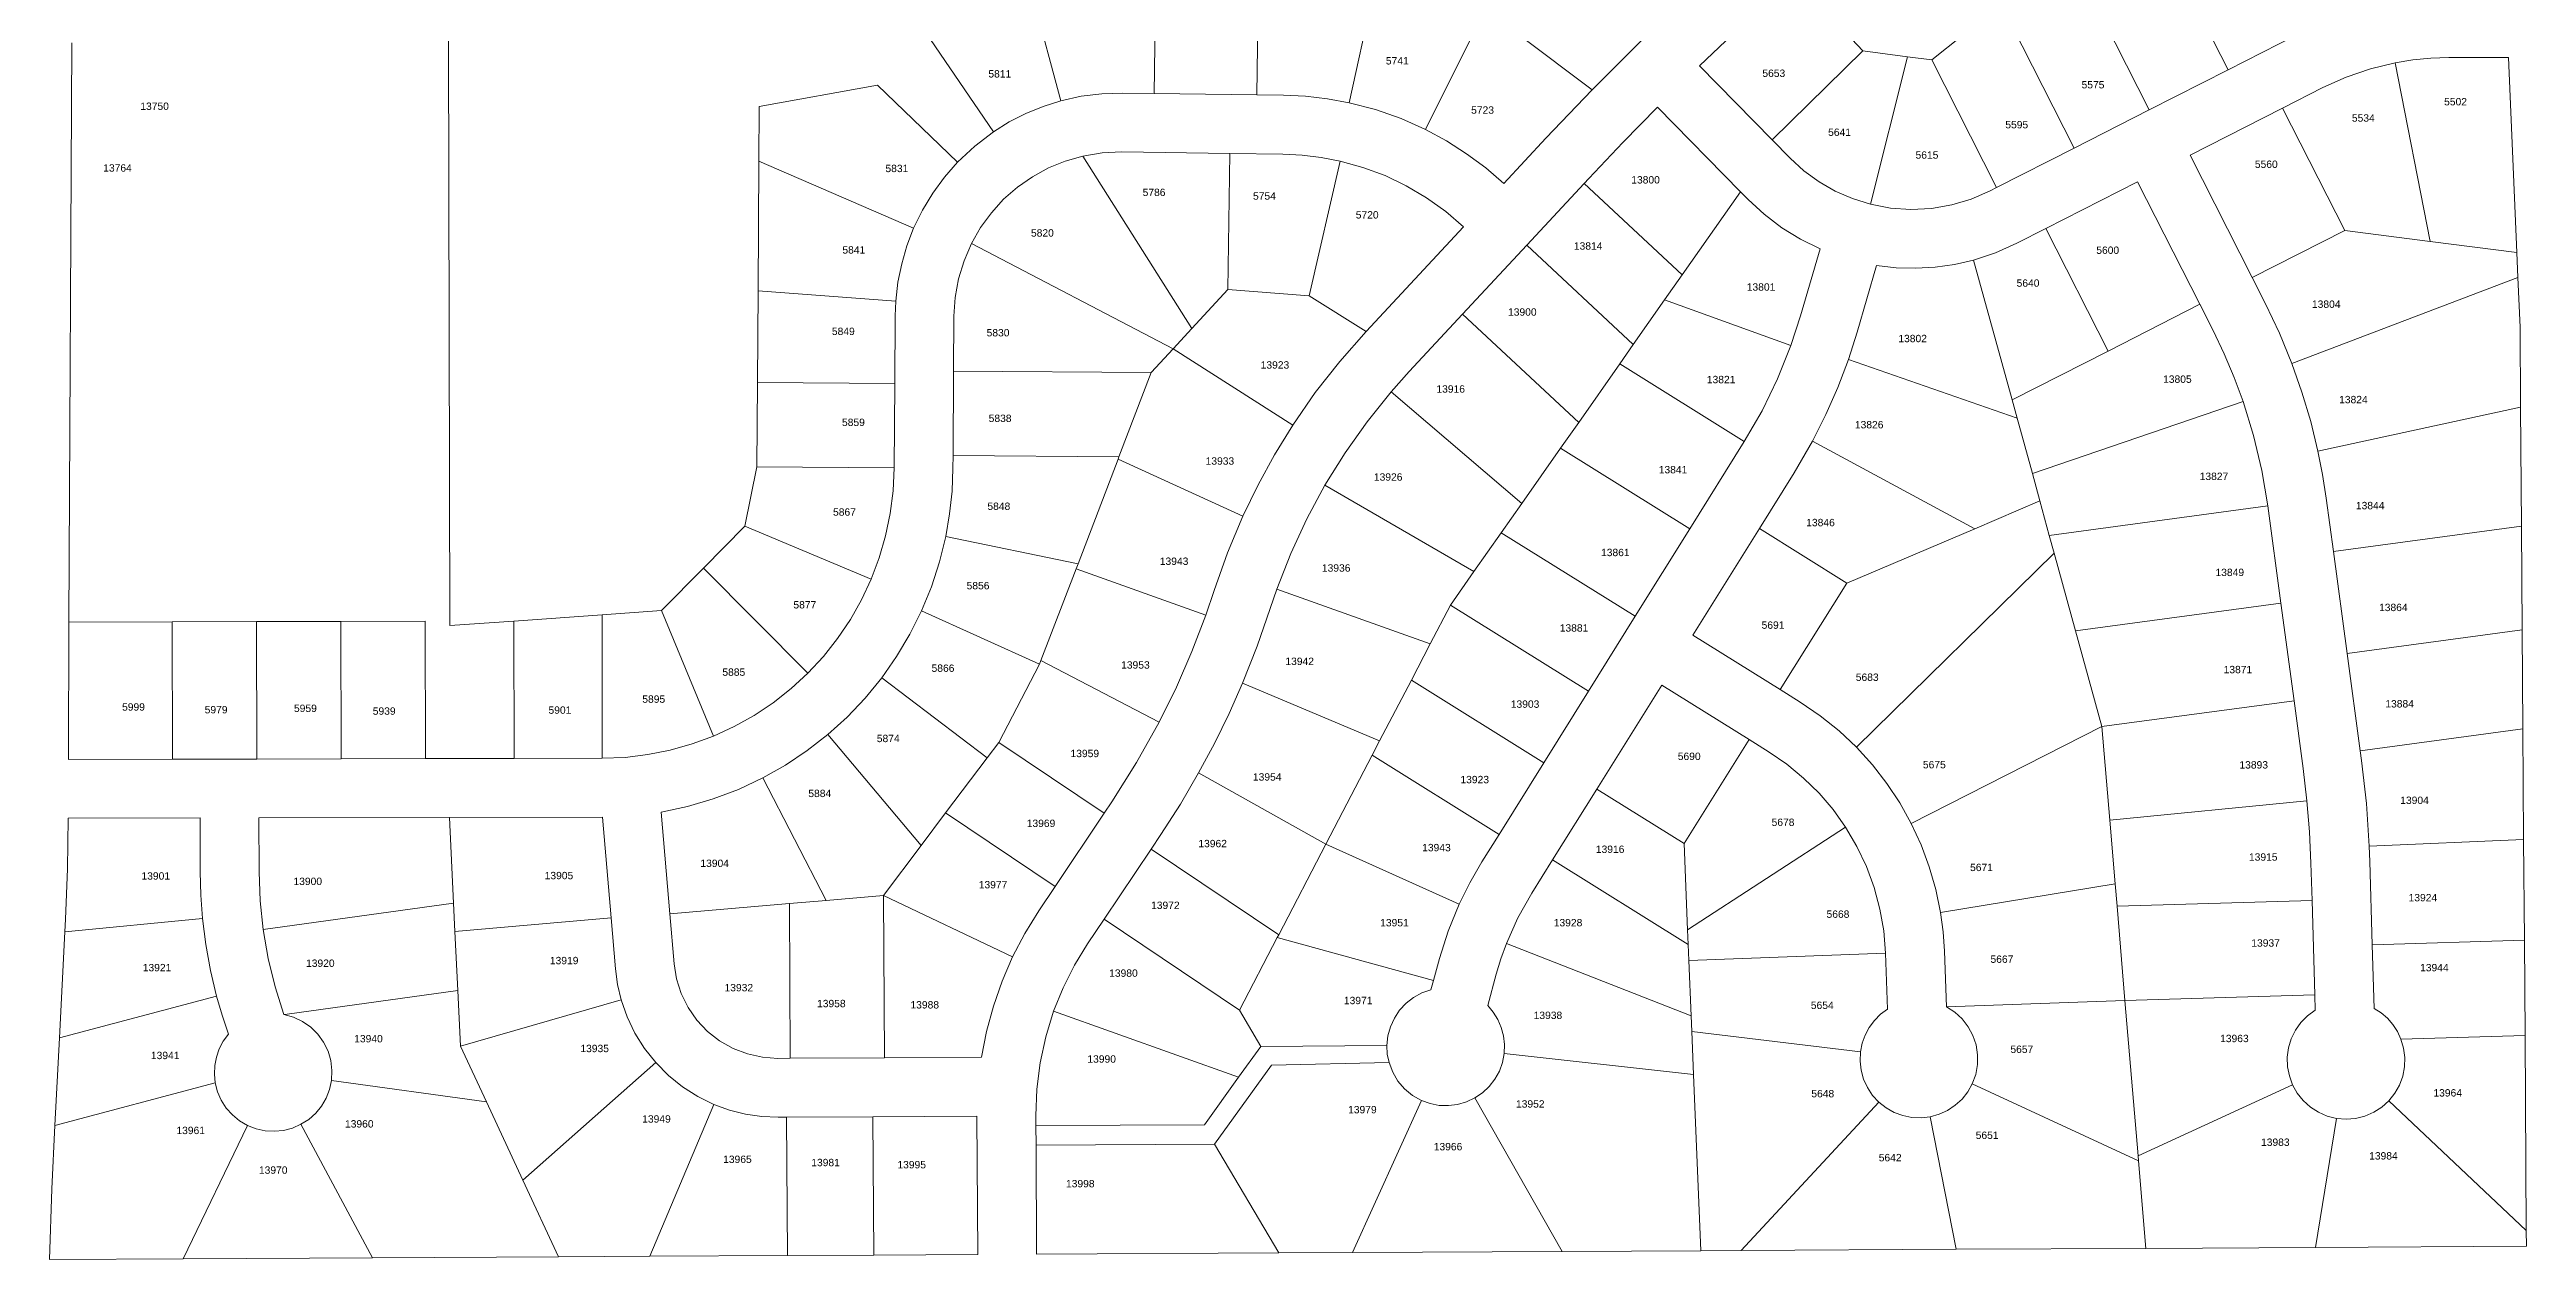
# Model space of a CAD drawing. Header units: feet. Extents: x 865220 to 2843432, y -2240498 to 970288.
# Drawn here: x 2835931 to 2838455, y 965868 to 967101 of the extents above; entities that cross this region are included whole.
import ezdxf
from ezdxf.enums import TextEntityAlignment as Align

# ---------------------------------------------------------------- set-up
doc = ezdxf.new("R2010")
doc.units = ezdxf.units.FT
doc.header["$LTSCALE"] = 0.015
doc.header["$MEASUREMENT"] = 0
doc.layers.add('Dakota County Addresses', color=7, linetype='Continuous')
doc.layers.add('Dakota County Parcels', color=7, linetype='Continuous')
doc.styles.add('Dimensions 100', font='arial.ttf')

# ---------------------------------------------------------------- blocks, each defined once
blk = doc.blocks.new('ACMAP_ANN_TEMPLATE_Dakota County Addresses')
at = {"layer": 'Dakota County Addresses', "style": 'Dimensions 100'}
blk.add_attdef('DakotaCountyAddress', text='', height=50, dxfattribs=at).set_placement((0, 0), align=Align.CENTER)

msp = doc.modelspace()

# ---------------------------------------------------------------- linework, layer by layer
at = {"layer": 'Dakota County Parcels', "lineweight": 5, "ltscale": 100}
for p, q in [((2836905, 967256.4), (2836961.3, 967048.7)), ((2837056.2, 967056.2), (2837058.8, 967249.3)), ((2838060, 967258.7), (2838150.7, 967080.2)), ((2837161.1, 967054.7), (2837163.3, 967215.6)), ((2837988.2, 967201.4), (2838070.5, 967039.5)), ((2837255.2, 967046.7), (2837283.6, 967176.9)), ((2837708.1, 967174.9), (2837778.7, 967099.7)), ((2837919.6, 967146.7), (2837993.9, 967000.5)), ((2837333, 967019.3), (2837393.7, 967141.5)), ((2835950.3, 966517.6), (2835953.4, 967107.8)), ((2836338.6, 966513.9), (2836337.3, 967110.2)), ((2836828.5, 967111.1), (2836892.4, 967017)), ((2837428.9, 967115.2), (2837502.6, 967060)), ((2837638.9, 967109.8), (2837612, 967084.2)), ((2837686.2, 967008.8), (2837778.7, 967099.7)), ((2837778.7, 967099.7), (2837824.2, 967093.6)), ((2837848.9, 967090.3), (2837880.5, 967115.5)), ((2838150.7, 967080.2), (2838220.3, 967115.6)), ((2837612, 967084.2), (2837686.2, 967008.8)), ((2837786.2, 966943.3), (2837824.2, 967093.6)), ((2837824.2, 967093.6), (2837848.9, 967090.3)), ((2837848.9, 967090.3), (2837914.9, 966960.3)), ((2838070.5, 967039.5), (2838150.7, 967080.2)), ((2838356.8, 966905.4), (2838321.1, 967087.5)), ((2838375.7, 967092.8), (2838436.7, 967092.7)), ((2838445.1, 966894.2), (2838436.7, 967092.7)), ((2836653.9, 967042.9), (2836774.5, 967064.5)), ((2836774.5, 967064.5), (2836856, 966986.3)), ((2837024.2, 967056.6), (2837056.2, 967056.2)), ((2837056.2, 967056.2), (2837161.1, 967054.7)), ((2837161.1, 967054.7), (2837188.1, 967054.4)), ((2837502.6, 967060), (2837455.4, 967010.5)), ((2838206.4, 967041.3), (2838247.4, 967062.1)), ((2836653.5, 966987.3), (2836653.9, 967042.9)), ((2837569.2, 967042.2), (2837654, 966956)), ((2837993.9, 967000.5), (2838070.5, 967039.5)), ((2838112, 966993.2), (2838206.4, 967041.3)), ((2838269.9, 966916.5), (2838206.4, 967041.3)), ((2837023.3, 966996.6), (2837133.3, 966995.1)), ((2837131.4, 966856.5), (2837133.3, 966995.1)), ((2837133.3, 966995.1), (2837187.3, 966994.4)), ((2837412.5, 966964.3), (2837455.4, 967010.5)), ((2837686.2, 967008.8), (2837704.4, 966990.2)), ((2837914.9, 966960.3), (2837993.9, 967000.5)), ((2838112, 966993.2), (2838175.4, 966868.5)), ((2836652.6, 966854.9), (2836653.5, 966987.3)), ((2836653.5, 966987.3), (2836811.2, 966918.9)), ((2836983.6, 966992.4), (2837094.6, 966816.6)), ((2837214.2, 966850.1), (2837246, 966987.2)), ((2837494.6, 966964.5), (2837499.3, 966969.6)), ((2837436, 966901.5), (2837494.6, 966964.5)), ((2837494.6, 966964.5), (2837594.5, 966871.4)), ((2837594.5, 966871.4), (2837654, 966956)), ((2837654, 966956), (2837661.7, 966948.2)), ((2837908.3, 966957), (2837914.9, 966960.3)), ((2837964.9, 966918.5), (2838058.5, 966966)), ((2838058.5, 966966), (2838121.9, 966841.3)), ((2837272.2, 966813.6), (2837371.6, 966920.4)), ((2837935.5, 966903.5), (2837964.9, 966918.5)), ((2837964.9, 966918.5), (2838028.4, 966793.7)), ((2836870.2, 966903.4), (2837075.6, 966796)), ((2837370.6, 966831.2), (2837436, 966901.5)), ((2837436, 966901.5), (2837544.6, 966800.3)), ((2837715.1, 966829.6), (2837735, 966897.7)), ((2838175.4, 966868.5), (2838269.9, 966916.5)), ((2838269.9, 966916.5), (2838356.8, 966905.4)), ((2838356.8, 966905.4), (2838445.1, 966894.2)), ((2838446.1, 966868.7), (2838445.1, 966894.2)), ((2837576.5, 966845.7), (2837594.5, 966871.4)), ((2837772.7, 966812.8), (2837792.6, 966880.8)), ((2837891.4, 966886.4), (2837930.6, 966743.9)), ((2838175.4, 966868.5), (2838189, 966841.7)), ((2838215.8, 966781.1), (2838446.1, 966868.7)), ((2838448.3, 966817.9), (2838446.1, 966868.7)), ((2836651.9, 966761.6), (2836652.6, 966854.9)), ((2836652.6, 966854.9), (2836793, 966844.6)), ((2836793, 966844.6), (2836792.4, 966829.6)), ((2837094.6, 966816.6), (2837131.4, 966856.5)), ((2837131.4, 966856.5), (2837214.2, 966850.1)), ((2837214.2, 966850.1), (2837272.2, 966813.6)), ((2837544.6, 966800.3), (2837576.5, 966845.7)), ((2837576.5, 966845.7), (2837705.2, 966799.2)), ((2836791.9, 966760.6), (2836792.4, 966829.6)), ((2836851.9, 966773.2), (2836852.3, 966829.1)), ((2837075.6, 966796), (2837094.6, 966816.6)), ((2837316.1, 966772.7), (2837370.6, 966831.2)), ((2837370.6, 966831.2), (2837489, 966721)), ((2837705.2, 966799.2), (2837715.1, 966829.6)), ((2838028.4, 966793.7), (2838121.9, 966841.3)), ((2838121.9, 966841.3), (2838135.5, 966814.5)), ((2838448.8, 966736.4), (2838448.3, 966817.9)), ((2837053.2, 966771.7), (2837075.6, 966796)), ((2837075.6, 966796), (2837197.5, 966718)), ((2837530.8, 966780.7), (2837544.6, 966800.3)), ((2837763.9, 966785.1), (2837772.7, 966812.8)), ((2837930.6, 966743.9), (2838028.4, 966793.7)), ((2836851.3, 966687.2), (2836851.9, 966773.2)), ((2836851.9, 966773.2), (2837053.2, 966771.7)), ((2837020.4, 966685.9), (2837053.2, 966771.7)), ((2837316.1, 966772.7), (2837297.7, 966752)), ((2837489, 966721), (2837530.8, 966780.7)), ((2837530.8, 966780.7), (2837657.7, 966701.5)), ((2837763.9, 966785.1), (2837935.7, 966725.3)), ((2836651.3, 966675.6), (2836651.9, 966761.6)), ((2836651.9, 966761.6), (2836791.9, 966760.6)), ((2836791.2, 966674.6), (2836791.9, 966760.6)), ((2837297.7, 966752), (2837430.9, 966638.3)), ((2837930.6, 966743.9), (2837935.7, 966725.3)), ((2837951.3, 966668.8), (2838166.1, 966742.4)), ((2837470.4, 966694.7), (2837489, 966721)), ((2837935.7, 966725.3), (2837951.3, 966668.8)), ((2838242.3, 966691.8), (2838448.8, 966736.4)), ((2838449.7, 966615.3), (2838448.8, 966736.4)), ((2837430.9, 966638.3), (2837470.4, 966694.7)), ((2837470.4, 966694.7), (2837602.1, 966612.4)), ((2837602.1, 966612.4), (2837657.7, 966701.5)), ((2837708.6, 966669.7), (2837727.2, 966701.7)), ((2837727.2, 966701.7), (2837892.7, 966612.7)), ((2836639.2, 966615.4), (2836651.3, 966675.6)), ((2836651.3, 966675.6), (2836791.2, 966674.6)), ((2836851.2, 966674.2), (2836851.3, 966687.2)), ((2836851.3, 966687.2), (2837020.4, 966685.9)), ((2836978.7, 966577), (2837019.5, 966683.5)), ((2837019.5, 966683.5), (2837020.4, 966685.9)), ((2837019.5, 966683.5), (2837146.8, 966625.6)), ((2837673.1, 966612.9), (2837708.6, 966669.7)), ((2837951.3, 966668.8), (2837958.9, 966640.9)), ((2837230.4, 966656.9), (2837382.2, 966569)), ((2837892.7, 966612.7), (2837958.9, 966640.9)), ((2837958.9, 966640.9), (2837968.6, 966605.8)), ((2838250.7, 966643.9), (2838258.1, 966589.4)), ((2836596.9, 966572.5), (2836639.2, 966615.4)), ((2836639.2, 966615.4), (2836768, 966561.4)), ((2837410, 966608.6), (2837430.9, 966638.3)), ((2837968.6, 966605.8), (2838191.2, 966635.9)), ((2838191.2, 966635.9), (2838204.6, 966536.8)), ((2838258.1, 966589.4), (2838449.7, 966615.3)), ((2838450.4, 966509.5), (2838449.7, 966615.3)), ((2836843.9, 966604.7), (2836978.7, 966577)), ((2837382.2, 966569), (2837410, 966608.6)), ((2837410, 966608.6), (2837546.5, 966523.4)), ((2837546.5, 966523.4), (2837602.1, 966612.4)), ((2837605.3, 966504.3), (2837673.1, 966612.9)), ((2837673.1, 966612.9), (2837762.2, 966557.3)), ((2837762.2, 966557.3), (2837892.7, 966612.7)), ((2837968.6, 966605.8), (2837973.6, 966587.6)), ((2838258.1, 966589.4), (2838272.1, 966485.4)), ((2836554.3, 966529.3), (2836596.9, 966572.5)), ((2836596.9, 966572.5), (2836703.4, 966465.5)), ((2836976.7, 966571.8), (2836940.9, 966478.3)), ((2836978.7, 966577), (2836976.7, 966571.8)), ((2836976.7, 966571.8), (2837109, 966524.7)), ((2837358.2, 966534.9), (2837382.2, 966569)), ((2837772.2, 966389.9), (2837973.6, 966587.6)), ((2837973.6, 966587.6), (2837995.4, 966508.6)), ((2837109, 966524.7), (2837117.5, 966549.7)), ((2837181.3, 966551.2), (2837174.6, 966531.4)), ((2837181.3, 966551.2), (2837337.6, 966495.3)), ((2837762.2, 966557.3), (2837694.4, 966448.7)), ((2835949.8, 966377.6), (2835950.3, 966517.6)), ((2835950.3, 966517.6), (2836055.5, 966517.8)), ((2836055.5, 966517.8), (2836141.5, 966518)), ((2836055.8, 966377.8), (2836055.5, 966517.8)), ((2836141.5, 966518), (2836227.5, 966518.2)), ((2836141.8, 966378), (2836141.5, 966518)), ((2836227.5, 966518.2), (2836313.5, 966518.4)), ((2836227.8, 966378.2), (2836227.5, 966518.2)), ((2836313.8, 966378.4), (2836313.5, 966518.4)), ((2836338.6, 966513.9), (2836403.6, 966518.5)), ((2836403.6, 966518.5), (2836493.6, 966525)), ((2836403.9, 966378.6), (2836403.6, 966518.5)), ((2836493.6, 966525), (2836554.3, 966529.3)), ((2836493.9, 966378.7), (2836493.6, 966525)), ((2836554.3, 966529.3), (2836607.2, 966401.4)), ((2836819.3, 966529), (2836939.5, 966474.5)), ((2837337.6, 966495.3), (2837358.2, 966534.9)), ((2837358.2, 966534.9), (2837498.9, 966447)), ((2837498.9, 966447), (2837546.5, 966523.4)), ((2837995.4, 966508.6), (2838204.6, 966536.8)), ((2838204.6, 966536.8), (2838218, 966437.4)), ((2837318.4, 966458.4), (2837337.6, 966495.3)), ((2837605.3, 966504.3), (2837694.4, 966448.7)), ((2837995.4, 966508.6), (2838022.2, 966411)), ((2838272.1, 966485.4), (2838450.4, 966509.5)), ((2838451.2, 966408.7), (2838450.4, 966509.5)), ((2836898, 966394.9), (2836939.5, 966474.5)), ((2836940.9, 966478.3), (2836939.5, 966474.5)), ((2836940.9, 966478.3), (2837061.4, 966415.5)), ((2838272.1, 966485.4), (2838285.5, 966386.3)), ((2836778.6, 966460.6), (2836886.1, 966379.2)), ((2837146.4, 966455.3), (2837286.1, 966396.4)), ((2837286.1, 966396.4), (2837318.4, 966458.4)), ((2837318.4, 966458.4), (2837453.3, 966374.1)), ((2837453.3, 966374.1), (2837498.9, 966447)), ((2837507.4, 966347.4), (2837573.6, 966453.4)), ((2837573.6, 966453.4), (2837662.6, 966397.8)), ((2837694.4, 966448.7), (2837714.8, 966436)), ((2838022.2, 966411), (2838218, 966437.4)), ((2838218, 966437.4), (2838227.4, 966368.4)), ((2836723.8, 966402.9), (2836818.8, 966289.9)), ((2836886.1, 966379.2), (2836898, 966394.9)), ((2836898, 966394.9), (2837005.5, 966322.8)), ((2837278.5, 966381.9), (2837286.1, 966396.4)), ((2837596.4, 966291.8), (2837662.6, 966397.8)), ((2837662.6, 966397.8), (2837683, 966385.1)), ((2837827.9, 966312.3), (2838022.2, 966411)), ((2838022.2, 966411), (2838030.2, 966315.7)), ((2838285.5, 966386.3), (2838451.2, 966408.7)), ((2838451.9, 966296.1), (2838451.2, 966408.7)), ((2835949.8, 966377.6), (2836055.8, 966377.8)), ((2836055.8, 966377.8), (2836141.8, 966378)), ((2836141.8, 966378), (2836227.8, 966378.2)), ((2836227.8, 966378.2), (2836313.8, 966378.4)), ((2836313.8, 966378.4), (2836403.9, 966378.6)), ((2836403.9, 966378.6), (2836493.9, 966378.7)), ((2836843.7, 966323), (2836886.1, 966379.2)), ((2837101.6, 966363.8), (2837231.3, 966291.2)), ((2837231.3, 966291.2), (2837278.5, 966381.9)), ((2837278.5, 966381.9), (2837407.8, 966301.1)), ((2837407.8, 966301.1), (2837453.3, 966374.1)), ((2838231.2, 966335.5), (2838227.4, 966368.4)), ((2838285.5, 966386.3), (2838286.8, 966376.4)), ((2836657.6, 966358.7), (2836722, 966233.9)), ((2837462.4, 966275.3), (2837507.4, 966347.4)), ((2837507.4, 966347.4), (2837596.4, 966291.8)), ((2835949.6, 966317.6), (2836084, 966317.9)), ((2836084.2, 966262.9), (2836084, 966317.9)), ((2836144, 966318), (2836338, 966318.4)), ((2836144.1, 966263), (2836144, 966318)), ((2836338, 966318.4), (2836494, 966318.8)), ((2836342.2, 966231), (2836338, 966318.4)), ((2836494, 966318.8), (2836502.8, 966216.1)), ((2836553.8, 966323.9), (2836562.7, 966220.2)), ((2836818.8, 966289.9), (2836843.7, 966323)), ((2836843.7, 966323), (2836955.4, 966248.1)), ((2836955.4, 966248.1), (2837005.5, 966322.8)), ((2837005.5, 966322.8), (2837013.3, 966334.5)), ((2838030.2, 966315.7), (2838231.2, 966335.5)), ((2838030.2, 966315.7), (2838035.7, 966250.9)), ((2836780.5, 966239), (2836818.8, 966289.9)), ((2837053.1, 966286.1), (2837063.1, 966301)), ((2837183.2, 966198.8), (2837231.3, 966291.2)), ((2837231.3, 966291.2), (2837367.1, 966230)), ((2837390.3, 966273.2), (2837407.8, 966301.1)), ((2837596.4, 966291.8), (2837600, 966203.8)), ((2837600, 966203.8), (2837761, 966308.5)), ((2838294.6, 966289.1), (2838451.9, 966296.1)), ((2838295.2, 966273.7), (2838294.6, 966289.1)), ((2838452.7, 966193.3), (2838451.9, 966296.1)), ((2837005.2, 966214.7), (2837053.1, 966286.1)), ((2837053.1, 966286.1), (2837183.2, 966198.8)), ((2837441.2, 966241.4), (2837462.4, 966275.3)), ((2837462.4, 966275.3), (2837600.6, 966189)), ((2838236.3, 966233.7), (2838235.2, 966272)), ((2838297.6, 966188.8), (2838295.2, 966273.7)), ((2836722, 966233.9), (2836780.5, 966239)), ((2836780.5, 966239), (2836911.9, 966176.3)), ((2836781.4, 966073.6), (2836780.5, 966239)), ((2836938.7, 966223.2), (2836955.4, 966248.1)), ((2837857.7, 966221.6), (2838035.7, 966250.9)), ((2838035.7, 966250.9), (2838037.6, 966227.9)), ((2835946.1, 966201.8), (2836086.5, 966215.5)), ((2835946.1, 966201.8), (2835946.8, 966214.8)), ((2836148.2, 966204.2), (2836342.2, 966231)), ((2836343.6, 966202.4), (2836342.2, 966231)), ((2836343.6, 966202.4), (2836502.8, 966216.1)), ((2836502.8, 966216.1), (2836507.3, 966164.2)), ((2836562.7, 966220.2), (2836684.6, 966230.7)), ((2836562.7, 966220.2), (2836567.1, 966169.4)), ((2836684.6, 966230.7), (2836722, 966233.9)), ((2836685.5, 966073.1), (2836684.6, 966230.7)), ((2836988.5, 966189.8), (2837005.2, 966214.7)), ((2837005.2, 966214.7), (2837143.2, 966122.1)), ((2838037.6, 966227.9), (2838236.3, 966233.7)), ((2838037.6, 966227.9), (2838045.7, 966132.1)), ((2838239.1, 966137.7), (2838236.3, 966233.7)), ((2835940.6, 966094), (2835946.1, 966201.8)), ((2836346.6, 966142), (2836343.6, 966202.4)), ((2837143.2, 966122.1), (2837181.8, 966196.2)), ((2837181.8, 966196.2), (2837183.2, 966198.8)), ((2837181.8, 966196.2), (2837341, 966152.4)), ((2837415.4, 966190.1), (2837603.6, 966116.2)), ((2837600, 966203.8), (2837600.6, 966189)), ((2837600.6, 966189), (2837601.3, 966172.7)), ((2838297.6, 966188.8), (2838452.7, 966193.3)), ((2838299.5, 966123.8), (2838297.6, 966188.8)), ((2838453.4, 966096.3), (2838452.7, 966193.3)), ((2837341, 966152.4), (2837347.1, 966174.6)), ((2837601.3, 966172.7), (2837801.7, 966180.1)), ((2837601.3, 966172.7), (2837603.6, 966116.2)), ((2837803.8, 966123.2), (2837801.7, 966180.1)), ((2837863.7, 966125.4), (2837861.6, 966182.3)), ((2835940.6, 966094), (2836100.8, 966136.5)), ((2836172.6, 966118.1), (2836346.6, 966142)), ((2836349.3, 966085.5), (2836346.6, 966142)), ((2837338.3, 966142.8), (2837341, 966152.4)), ((2837396.2, 966126.9), (2837404.9, 966158.7)), ((2838045.7, 966132.1), (2838239.1, 966137.7)), ((2838239.6, 966122.1), (2838239.1, 966137.7)), ((2836169.4, 966117.6), (2836172.6, 966118.1)), ((2836349.3, 966085.5), (2836513.2, 966132.7)), ((2836953.8, 966121), (2837142.4, 966053.7)), ((2837164.9, 966084.9), (2837143.2, 966122.1)), ((2837603.6, 966116.2), (2837604.2, 966100.3)), ((2837863.7, 966125.4), (2838045.7, 966132.1)), ((2838045.7, 966132.1), (2838059.1, 965973.7)), ((2835936.1, 966004.7), (2835940.6, 966094)), ((2836349.3, 966085.5), (2836375.7, 966028.8)), ((2837142.4, 966053.7), (2837164.9, 966084.9)), ((2837164.9, 966084.9), (2837293.5, 966086.2)), ((2837604.2, 966100.3), (2837606, 966056.5)), ((2837604.2, 966100.3), (2837776.1, 966079.5)), ((2838327, 966092.6), (2838453.4, 966096.3)), ((2838454.7, 965897.6), (2838453.4, 966096.3)), ((2836413, 965948.7), (2836548.4, 966068.7)), ((2836672.7, 966073), (2836685.5, 966073.1)), ((2836685.5, 966073.1), (2836781.4, 966073.6)), ((2836781.4, 966073.6), (2836880.2, 966074.1)), ((2837117.8, 965985.5), (2837175.9, 966066)), ((2837175.9, 966066), (2837295.7, 966068.6)), ((2837413.1, 966078.1), (2837606, 966056.5)), ((2835936.1, 966004.7), (2836099.4, 966048)), ((2836217.9, 966050.5), (2836375.7, 966028.8)), ((2837107.5, 966005.4), (2837142.4, 966053.7)), ((2837606, 966056.5), (2837613.3, 965877)), ((2837890.1, 966047.1), (2838059.5, 965968.6)), ((2838059.1, 965973.7), (2838216.5, 966046)), ((2836375.7, 966028.8), (2836413, 965948.7)), ((2836542.2, 965871.3), (2836607.7, 966026.1)), ((2836673.1, 966013), (2836681.7, 966013)), ((2836681.7, 966013), (2836769.7, 966013.5)), ((2836682.5, 965872.1), (2836681.7, 966013)), ((2836769.7, 966013.5), (2836875.7, 966014.1)), ((2836770.5, 965872.6), (2836769.7, 966013.5)), ((2836875.7, 966014.1), (2836876.5, 965873.1)), ((2836935.7, 966004.5), (2836935.7, 966014.5)), ((2837258.5, 965875.1), (2837328.7, 966030.1)), ((2837383.1, 966032.6), (2837472, 965876.3)), ((2837654.5, 965877.3), (2837794.8, 966028.4)), ((2837847.2, 966013.5), (2837873.8, 965878.4)), ((2838239.7, 965880.4), (2838261.3, 966011.8)), ((2838314.7, 966029.8), (2838454.7, 965897.6)), ((2835932.8, 965940.2), (2835936.1, 966004.7)), ((2836066.7, 965868.8), (2836132.4, 966004.6)), ((2836186.8, 966005.8), (2836259.7, 965869.8)), ((2836935.7, 966004.5), (2837107.5, 966005.4)), ((2836935.9, 965984.5), (2836935.7, 966004.5)), ((2836935.9, 965984.5), (2837117.8, 965985.5)), ((2836936.5, 965873.4), (2836935.9, 965984.5)), ((2837117.8, 965985.5), (2837183.3, 965874.7)), ((2838059.1, 965973.7), (2838059.5, 965968.6)), ((2838059.5, 965968.6), (2838067, 965879.4)), ((2835932.8, 965940.2), (2835930.5, 965868.1)), ((2836413, 965948.7), (2836449.2, 965870.8)), ((2838454.9, 965881.5), (2838454.7, 965897.6)), ((2835930.5, 965868.1), (2836066.7, 965868.8)), ((2836066.7, 965868.8), (2836259.7, 965869.8)), ((2836259.7, 965869.8), (2836449.2, 965870.8)), ((2836449.2, 965870.8), (2836542.2, 965871.3)), ((2836542.2, 965871.3), (2836682.5, 965872.1)), ((2836682.5, 965872.1), (2836770.5, 965872.6)), ((2836770.5, 965872.6), (2836876.5, 965873.1)), ((2836936.5, 965873.4), (2837183.3, 965874.7)), ((2837183.3, 965874.7), (2837258.5, 965875.1)), ((2837258.5, 965875.1), (2837472, 965876.3)), ((2837472, 965876.3), (2837613.3, 965877)), ((2837613.3, 965877), (2837654.5, 965877.3)), ((2837654.5, 965877.3), (2837873.8, 965878.4)), ((2837873.8, 965878.4), (2838067, 965879.4)), ((2838067, 965879.4), (2838239.7, 965880.4)), ((2838239.7, 965880.4), (2838454.9, 965881.5))]:
    msp.add_line(p, q, dxfattribs=at)
for points in [[(2837597.8, 967153.5), (2837549.8, 967107.2), (2837502.6, 967060)], [(2838321.1, 967087.5), (2838295.8, 967081.3), (2838271.2, 967072.8), (2838247.4, 967062.1)], [(2838375.7, 967092.8), (2838357.4, 967092.2), (2838339.2, 967090.4), (2838321.1, 967087.5)], [(2836961.3, 967048.7), (2836943.1, 967042.9), (2836925.5, 967035.7), (2836908.6, 967027.1), (2836892.4, 967017)], [(2837024.2, 967056.6), (2837003, 967055.9), (2836982, 967053.3), (2836961.3, 967048.7)], [(2837255.2, 967046.7), (2837233, 967050.7), (2837210.6, 967053.3), (2837188.1, 967054.4)], [(2837333, 967019.3), (2837307.9, 967030.6), (2837281.9, 967039.7), (2837255.2, 967046.7)], [(2837412.5, 966964.3), (2837394.2, 966980.2), (2837374.7, 966994.7), (2837354.3, 967007.8), (2837333, 967019.3)], [(2837569.2, 967042.2), (2837534, 967006.2), (2837499.3, 966969.6)], [(2836892.4, 967017), (2836873.4, 967002.6), (2836856, 966986.3)], [(2837023.3, 966996.6), (2837003.4, 966995.7), (2836983.6, 966992.4)], [(2837246, 966987.2), (2837226.6, 966991), (2837207, 966993.4), (2837187.3, 966994.4)], [(2836856, 966986.3), (2836842.6, 966971), (2836830.6, 966954.6), (2836820.1, 966937.2), (2836811.2, 966918.9)], [(2836983.6, 966992.4), (2836965.7, 966987.3), (2836948.5, 966980.2), (2836932.2, 966971.3), (2836916.9, 966960.6), (2836902.9, 966948.4), (2836890.4, 966934.6), (2836879.4, 966919.6), (2836870.2, 966903.4)], [(2837371.6, 966920.4), (2837353.4, 966936), (2837333.9, 966949.9), (2837313.2, 966962.1), (2837291.6, 966972.4), (2837269.1, 966980.8), (2837246, 966987.2)], [(2837704.4, 966990.2), (2837718.5, 966977.4), (2837734, 966966.1), (2837750.5, 966956.6), (2837768, 966949), (2837786.2, 966943.3)], [(2837661.7, 966948.2), (2837678.1, 966933), (2837695.9, 966919.4), (2837714.9, 966907.6), (2837735, 966897.7)], [(2837786.2, 966943.3), (2837806.8, 966939.4), (2837827.6, 966938), (2837848.5, 966939.1), (2837869.1, 966942.6), (2837889.1, 966948.6), (2837908.3, 966957)], [(2836811.2, 966918.9), (2836804.3, 966901), (2836799, 966882.5), (2836795.2, 966863.7), (2836793, 966844.6)], [(2836870.2, 966903.4), (2836862.6, 966885.7), (2836857, 966867.3), (2836853.6, 966848.4), (2836852.3, 966829.1)], [(2837891.4, 966886.4), (2837913.9, 966893.8), (2837935.5, 966903.5)], [(2837792.6, 966880.8), (2837812.4, 966878.6), (2837832.3, 966878), (2837852.2, 966879.1), (2837871.9, 966881.9), (2837891.4, 966886.4)], [(2838215.8, 966781.1), (2838203.2, 966811.8), (2838189, 966841.7)], [(2837272.2, 966813.6), (2837245.5, 966783.2), (2837220.5, 966751.3), (2837197.5, 966718)], [(2837657.7, 966701.5), (2837675.8, 966732.9), (2837691.7, 966765.5), (2837705.2, 966799.2)], [(2838166.1, 966742.4), (2838157, 966766.9), (2838146.8, 966791), (2838135.5, 966814.5)], [(2837727.2, 966701.7), (2837740.9, 966728.9), (2837753.1, 966756.7), (2837763.9, 966785.1)], [(2838242.3, 966691.8), (2838235, 966722), (2838226.1, 966751.8), (2838215.8, 966781.1)], [(2837297.7, 966752), (2837273.3, 966721.7), (2837250.9, 966690), (2837230.4, 966656.9)], [(2838191.2, 966635.9), (2838185.2, 966671.9), (2838176.8, 966707.5), (2838166.1, 966742.4)], [(2837197.5, 966718), (2837179.1, 966688), (2837162.2, 966657.2), (2837146.8, 966625.6)], [(2838250.7, 966643.9), (2838247, 966667.9), (2838242.3, 966691.8)], [(2836768, 966561.4), (2836776.2, 966583.1), (2836782.6, 966605.5), (2836787.3, 966628.3), (2836790.2, 966651.4), (2836791.2, 966674.6)], [(2836843.9, 966604.7), (2836847.8, 966627.7), (2836850.3, 966650.9), (2836851.2, 966674.2)], [(2837230.4, 966656.9), (2837211.9, 966622.7), (2837195.5, 966587.4), (2837181.3, 966551.2)], [(2837146.8, 966625.6), (2837131.1, 966588.1), (2837117.5, 966549.7)], [(2836819.3, 966529), (2836829.4, 966553.6), (2836837.6, 966578.9), (2836843.9, 966604.7)], [(2836703.4, 966465.5), (2836719.3, 966482.5), (2836733.7, 966500.7), (2836746.7, 966520), (2836758.2, 966540.3), (2836768, 966561.4)], [(2836778.6, 966460.6), (2836793.8, 966482.3), (2836807.4, 966505.2), (2836819.3, 966529)], [(2837061.4, 966415.5), (2837078.9, 966451.1), (2837094.8, 966487.6), (2837109, 966524.7)], [(2837146.4, 966455.3), (2837161.3, 966493.1), (2837174.6, 966531.4)], [(2836607.2, 966401.4), (2836628.3, 966411.1), (2836648.7, 966422.5), (2836668, 966435.4), (2836686.3, 966449.7), (2836703.4, 966465.5)], [(2836723.8, 966402.9), (2836743.5, 966420.7), (2836761.8, 966440), (2836778.6, 966460.6)], [(2837101.6, 966363.8), (2837117.7, 966393.8), (2837132.6, 966424.3), (2837146.4, 966455.3)], [(2837013.3, 966334.5), (2837038.4, 966374.3), (2837061.4, 966415.5)], [(2837772.2, 966389.9), (2837754.3, 966406.7), (2837735.1, 966422.1), (2837714.8, 966436)], [(2836493.9, 966378.7), (2836517.1, 966379.7), (2836540.2, 966382.5), (2836563, 966387), (2836585.4, 966393.4), (2836607.2, 966401.4)], [(2836657.6, 966358.7), (2836680.7, 966371.8), (2836702.8, 966386.5), (2836723.8, 966402.9)], [(2837827.9, 966312.3), (2837816.3, 966333.3), (2837803.1, 966353.2), (2837788.3, 966372.2), (2837772.2, 966389.9)], [(2837063.1, 966301), (2837083, 966332), (2837101.6, 966363.8)], [(2837761, 966308.5), (2837748.2, 966326.4), (2837733.9, 966343.2), (2837718.2, 966358.6), (2837701.2, 966372.6), (2837683, 966385.1)], [(2838294.6, 966289.1), (2838291.7, 966332.8), (2838286.8, 966376.4)], [(2836553.8, 966323.9), (2836580.6, 966329.6), (2836607, 966337.3), (2836632.7, 966347), (2836657.6, 966358.7)], [(2835946.8, 966214.8), (2835948.7, 966266.2), (2835949.6, 966317.6)], [(2837857.7, 966221.6), (2837852.9, 966245.1), (2837846.3, 966268.1), (2837838, 966290.6), (2837827.9, 966312.3)], [(2838235.2, 966272), (2838233.8, 966303.8), (2838231.2, 966335.5)], [(2837801.7, 966180.1), (2837799.8, 966202.8), (2837795.9, 966225.1), (2837790, 966247.1), (2837782.2, 966268.4), (2837772.5, 966288.9), (2837761, 966308.5)], [(2836084.2, 966262.9), (2836084.8, 966239.2), (2836086.5, 966215.5)], [(2836144.1, 966263), (2836145.2, 966233.6), (2836148.2, 966204.2)], [(2837390.3, 966273.2), (2837378, 966252), (2837367.1, 966230)], [(2837441.2, 966241.4), (2837427.1, 966216.3), (2837415.4, 966190.1)], [(2836086.5, 966215.5), (2836089.9, 966189), (2836094.6, 966162.6), (2836100.8, 966136.5)], [(2836938.7, 966223.2), (2836924.5, 966200.2), (2836911.9, 966176.3)], [(2837367.1, 966230), (2837356, 966202.7), (2837347.1, 966174.6)], [(2837861.6, 966182.3), (2837860.3, 966202), (2837857.7, 966221.6)], [(2836148.2, 966204.2), (2836153.3, 966174.9), (2836160.4, 966146), (2836169.4, 966117.6)], [(2836988.5, 966189.8), (2836975.1, 966167.8), (2836963.5, 966144.8), (2836953.8, 966121)], [(2837415.4, 966190.1), (2837409.7, 966174.5), (2837404.9, 966158.7)], [(2836507.3, 966164.2), (2836509.5, 966148.3), (2836513.2, 966132.7)], [(2836567.1, 966169.4), (2836569.6, 966153.9), (2836574.4, 966138.9), (2836581.3, 966124.9), (2836590.3, 966112), (2836601.1, 966100.5), (2836613.4, 966090.9), (2836627.1, 966083.1), (2836641.7, 966077.5), (2836657.1, 966074.1), (2836672.7, 966073)], [(2836911.9, 966176.3), (2836901.3, 966151.7), (2836892.4, 966126.3), (2836885.4, 966100.5), (2836880.2, 966074.1)], [(2836100.8, 966136.5), (2836106.4, 966116.9), (2836112.8, 966097.6)], [(2837338.3, 966142.8), (2837329.2, 966139.6), (2837320.7, 966135), (2837313, 966129.1), (2837306.4, 966122), (2837301.1, 966114), (2837297.1, 966105.1), (2837294.5, 966095.8), (2837293.5, 966086.2)], [(2836217.9, 966050.5), (2836218.4, 966060.6), (2836217.2, 966070.7), (2836214.4, 966080.4), (2836209.9, 966089.5), (2836203.9, 966097.8), (2836196.7, 966104.9), (2836188.4, 966110.7), (2836179.2, 966115), (2836169.4, 966117.6)], [(2836513.2, 966132.7), (2836519.2, 966115.3), (2836527.2, 966098.7), (2836536.9, 966083.1), (2836548.4, 966068.7)], [(2836953.8, 966121), (2836945.8, 966095), (2836940.1, 966068.5), (2836936.7, 966041.6), (2836935.7, 966014.5)], [(2837413.1, 966078.1), (2837413.4, 966087), (2837412.4, 966095.8), (2837410.1, 966104.4), (2837406.6, 966112.6), (2837401.9, 966120.1), (2837396.2, 966126.9)], [(2837803.8, 966123.2), (2837796.6, 966117.9), (2837790.3, 966111.6), (2837785, 966104.5), (2837780.8, 966096.6), (2837777.8, 966088.3), (2837776.1, 966079.5)], [(2837890.1, 966047.1), (2837893.6, 966056.6), (2837895.4, 966066.6), (2837895.5, 966076.7), (2837893.9, 966086.7), (2837890.7, 966096.2), (2837885.9, 966105.1), (2837879.7, 966113.1), (2837872.2, 966119.9), (2837863.7, 966125.4)], [(2838239.6, 966122.1), (2838231.8, 966116.4), (2838225, 966109.5), (2838219.4, 966101.6), (2838215.2, 966093), (2838212.4, 966083.7), (2838211.1, 966074.2), (2838211.4, 966064.5), (2838213.2, 966055.1), (2838216.5, 966046)], [(2838327, 966092.6), (2838323.4, 966100.3), (2838318.7, 966107.4), (2838313.1, 966113.8), (2838306.7, 966119.3), (2838299.5, 966123.8)], [(2836112.8, 966097.6), (2836107.6, 966090.4), (2836103.5, 966082.6), (2836100.6, 966074.3), (2836098.9, 966065.6), (2836098.5, 966056.8), (2836099.4, 966048)], [(2837293.5, 966086.2), (2837293.9, 966077.3), (2837295.7, 966068.6)], [(2838314.7, 966029.8), (2838320.7, 966037.4), (2838325.4, 966045.7), (2838328.8, 966054.8), (2838330.6, 966064.2), (2838331, 966073.8), (2838329.7, 966083.4), (2838327, 966092.6)], [(2836548.4, 966068.7), (2836561.3, 966055.6), (2836575.6, 966044.1), (2836591.1, 966034.2), (2836607.7, 966026.1)], [(2837295.7, 966068.6), (2837299.4, 966058.8), (2837304.7, 966049.8), (2837311.5, 966041.9), (2837319.6, 966035.2), (2837328.7, 966030.1)], [(2837383.1, 966032.6), (2837390.9, 966037.9), (2837397.8, 966044.3), (2837403.6, 966051.7), (2837408.1, 966060), (2837411.3, 966068.8), (2837413.1, 966078.1)], [(2837776.1, 966079.5), (2837775.7, 966070.1), (2837776.8, 966060.8), (2837779.3, 966051.7), (2837783.3, 966043.2), (2837788.5, 966035.3), (2837794.8, 966028.4)], [(2836099.4, 966048), (2836101.8, 966038.9), (2836105.6, 966030.3), (2836110.7, 966022.4), (2836117, 966015.3), (2836124.2, 966009.4), (2836132.4, 966004.6)], [(2836186.8, 966005.8), (2836194.7, 966010.8), (2836201.8, 966017.1), (2836207.7, 966024.4), (2836212.5, 966032.5), (2836215.9, 966041.3), (2836217.9, 966050.5)], [(2837847.2, 966013.5), (2837856.3, 966016), (2837864.9, 966020), (2837872.7, 966025.2), (2837879.6, 966031.5), (2837885.5, 966038.9), (2837890.1, 966047.1)], [(2838216.5, 966046), (2838221.3, 966037.5), (2838227.4, 966029.9), (2838234.6, 966023.3), (2838242.9, 966018.1), (2838251.8, 966014.2), (2838261.3, 966011.8)], [(2836607.7, 966026.1), (2836623.4, 966020.3), (2836639.7, 966016.2), (2836656.3, 966013.8), (2836673.1, 966013)], [(2837328.7, 966030.1), (2837337.6, 966026.9), (2837346.8, 966025.1), (2837356.2, 966024.8), (2837365.6, 966026), (2837374.6, 966028.6), (2837383.1, 966032.6)], [(2837794.8, 966028.4), (2837802.2, 966022.6), (2837810.4, 966017.9), (2837819.3, 966014.7), (2837828.5, 966012.8), (2837837.9, 966012.4), (2837847.2, 966013.5)], [(2838261.3, 966011.8), (2838271, 966011), (2838280.7, 966011.8), (2838290.2, 966014.2), (2838299.2, 966018), (2838307.4, 966023.3), (2838314.7, 966029.8)], [(2836132.4, 966004.6), (2836141.1, 966001.2), (2836150.3, 965999.2), (2836159.7, 965998.7), (2836169.1, 965999.6), (2836178.2, 966002), (2836186.8, 966005.8)]]:
    msp.add_lwpolyline(points, dxfattribs=at)

# ---------------------------------------------------------------- block references
at = {"layer": 'Dakota County Addresses', "lineweight": 5, "ltscale": 100, "xscale": 0.15, "yscale": 0.15, "zscale": 0.15}
for p, values in [((2836899, 967072.4), {'DakotaCountyAddress': '5811'}), ((2837304.1, 967085.7), {'DakotaCountyAddress': '5741'}), ((2837687.8, 967073), {'DakotaCountyAddress': '5653'}), ((2838013.1, 967061.3), {'DakotaCountyAddress': '5575'}), ((2836037.6, 967039.4), {'DakotaCountyAddress': '13750'}), ((2838382.6, 967044), {'DakotaCountyAddress': '5502'}), ((2837391, 967035.5), {'DakotaCountyAddress': '5723'}), ((2837754.8, 967012.9), {'DakotaCountyAddress': '5641'}), ((2837935.4, 967020.6), {'DakotaCountyAddress': '5595'}), ((2838288.6, 967027.4), {'DakotaCountyAddress': '5534'}), ((2837843.9, 966989.7), {'DakotaCountyAddress': '5615'}), ((2835999.8, 966976.5), {'DakotaCountyAddress': '13764'}), ((2836794.1, 966976), {'DakotaCountyAddress': '5831'}), ((2837557.1, 966964.4), {'DakotaCountyAddress': '13800'}), ((2838189.7, 966980.3), {'DakotaCountyAddress': '5560'}), ((2837056.2, 966951.6), {'DakotaCountyAddress': '5786'}), ((2837168.7, 966947.9), {'DakotaCountyAddress': '5754'}), ((2836942.4, 966910.3), {'DakotaCountyAddress': '5820'}), ((2837273.4, 966928.7), {'DakotaCountyAddress': '5720'}), ((2836750.2, 966893), {'DakotaCountyAddress': '5841'}), ((2837498.6, 966897), {'DakotaCountyAddress': '13814'}), ((2838028.1, 966892.7), {'DakotaCountyAddress': '5600'}), ((2837674.8, 966855.2), {'DakotaCountyAddress': '13801'}), ((2837946.9, 966859.2), {'DakotaCountyAddress': '5640'}), ((2838250.8, 966837.7), {'DakotaCountyAddress': '13804'}), ((2836739.5, 966810), {'DakotaCountyAddress': '5849'}), ((2837431.5, 966829.7), {'DakotaCountyAddress': '13900'}), ((2836897.2, 966808.6), {'DakotaCountyAddress': '5830'}), ((2837829.3, 966802.7), {'DakotaCountyAddress': '13802'}), ((2837179.4, 966775.8), {'DakotaCountyAddress': '13923'}), ((2837634.1, 966760.9), {'DakotaCountyAddress': '13821'}), ((2838099.1, 966761.3), {'DakotaCountyAddress': '13805'}), ((2837358.5, 966751.3), {'DakotaCountyAddress': '13916'}), ((2838278.5, 966740.5), {'DakotaCountyAddress': '13824'}), ((2836749.8, 966717.3), {'DakotaCountyAddress': '5859'}), ((2836899.3, 966721.4), {'DakotaCountyAddress': '5838'}), ((2837785, 966714.9), {'DakotaCountyAddress': '13826'}), ((2837123.3, 966677.9), {'DakotaCountyAddress': '13933'}), ((2837294.8, 966661.6), {'DakotaCountyAddress': '13926'}), ((2837585.1, 966669.1), {'DakotaCountyAddress': '13841'}), ((2838136.4, 966662.3), {'DakotaCountyAddress': '13827'}), ((2838295.6, 966632.5), {'DakotaCountyAddress': '13844'}), ((2836740.7, 966625.9), {'DakotaCountyAddress': '5867'}), ((2836898, 966631.8), {'DakotaCountyAddress': '5848'}), ((2837735.4, 966615.2), {'DakotaCountyAddress': '13846'}), ((2837526.3, 966584.7), {'DakotaCountyAddress': '13861'}), ((2837076.6, 966575.8), {'DakotaCountyAddress': '13943'}), ((2837241.8, 966568.9), {'DakotaCountyAddress': '13936'}), ((2838152.5, 966564.4), {'DakotaCountyAddress': '13849'}), ((2836700.3, 966531.4), {'DakotaCountyAddress': '5877'}), ((2836876.8, 966550.9), {'DakotaCountyAddress': '5856'}), ((2837484.2, 966507.8), {'DakotaCountyAddress': '13881'}), ((2837687, 966510.7), {'DakotaCountyAddress': '5691'}), ((2838319.2, 966528.7), {'DakotaCountyAddress': '13864'}), ((2836627.9, 966462.8), {'DakotaCountyAddress': '5885'}), ((2836841.1, 966466.8), {'DakotaCountyAddress': '5866'}), ((2837037.2, 966470.1), {'DakotaCountyAddress': '13953'}), ((2837204.6, 966473.8), {'DakotaCountyAddress': '13942'}), ((2837783, 966457.6), {'DakotaCountyAddress': '5683'}), ((2838160.8, 966465.4), {'DakotaCountyAddress': '13871'}), ((2836546.3, 966435.3), {'DakotaCountyAddress': '5895'}), ((2837434.3, 966430.2), {'DakotaCountyAddress': '13903'}), ((2838325.6, 966430.5), {'DakotaCountyAddress': '13884'}), ((2836016.1, 966427.3), {'DakotaCountyAddress': '5999'}), ((2836100.3, 966424.5), {'DakotaCountyAddress': '5979'}), ((2836191.3, 966425.9), {'DakotaCountyAddress': '5959'}), ((2836271.6, 966423.1), {'DakotaCountyAddress': '5939'}), ((2836450.7, 966424.1), {'DakotaCountyAddress': '5901'}), ((2836785.3, 966395.2), {'DakotaCountyAddress': '5874'}), ((2836985.6, 966379.9), {'DakotaCountyAddress': '13959'}), ((2837171.5, 966356), {'DakotaCountyAddress': '13954'}), ((2837601.6, 966377), {'DakotaCountyAddress': '5690'}), ((2837851.4, 966368.5), {'DakotaCountyAddress': '5675'}), ((2838176.9, 966368.3), {'DakotaCountyAddress': '13893'}), ((2836715.5, 966339.2), {'DakotaCountyAddress': '5884'}), ((2837383, 966353.3), {'DakotaCountyAddress': '13923'}), ((2838340.8, 966332.2), {'DakotaCountyAddress': '13904'}), ((2836941, 966308.7), {'DakotaCountyAddress': '13969'}), ((2837697.2, 966309.8), {'DakotaCountyAddress': '5678'}), ((2837115.9, 966288.1), {'DakotaCountyAddress': '13962'}), ((2837344, 966284), {'DakotaCountyAddress': '13943'}), ((2837521, 966282.3), {'DakotaCountyAddress': '13916'}), ((2836038.8, 966255.1), {'DakotaCountyAddress': '13901'}), ((2836449.7, 966255.5), {'DakotaCountyAddress': '13905'}), ((2836608.4, 966268), {'DakotaCountyAddress': '13904'}), ((2837899.5, 966263.8), {'DakotaCountyAddress': '5671'}), ((2838186.6, 966274.4), {'DakotaCountyAddress': '13915'}), ((2836193.7, 966249.6), {'DakotaCountyAddress': '13900'}), ((2836892.1, 966246.2), {'DakotaCountyAddress': '13977'}), ((2838349.3, 966233), {'DakotaCountyAddress': '13924'}), ((2837067.7, 966225.2), {'DakotaCountyAddress': '13972'}), ((2837301.2, 966207.5), {'DakotaCountyAddress': '13951'}), ((2837478.1, 966207.5), {'DakotaCountyAddress': '13928'}), ((2837753.2, 966216.2), {'DakotaCountyAddress': '5668'}), ((2838189, 966186.8), {'DakotaCountyAddress': '13937'}), ((2836040.1, 966161.7), {'DakotaCountyAddress': '13921'}), ((2836206.5, 966166.2), {'DakotaCountyAddress': '13920'}), ((2836455, 966168.9), {'DakotaCountyAddress': '13919'}), ((2837025, 966156.1), {'DakotaCountyAddress': '13980'}), ((2837920.3, 966170.3), {'DakotaCountyAddress': '5667'}), ((2838361, 966161.7), {'DakotaCountyAddress': '13944'}), ((2836633, 966141.3), {'DakotaCountyAddress': '13932'}), ((2837264.2, 966128.2), {'DakotaCountyAddress': '13971'}), ((2836727.3, 966125.1), {'DakotaCountyAddress': '13958'}), ((2836822.5, 966123.8), {'DakotaCountyAddress': '13988'}), ((2837457.6, 966113.1), {'DakotaCountyAddress': '13938'}), ((2837737.2, 966123.3), {'DakotaCountyAddress': '5654'}), ((2836255.6, 966089.3), {'DakotaCountyAddress': '13940'}), ((2836486.1, 966079.3), {'DakotaCountyAddress': '13935'}), ((2837940.6, 966078.5), {'DakotaCountyAddress': '5657'}), ((2838157.2, 966089.5), {'DakotaCountyAddress': '13963'}), ((2836048.4, 966072.2), {'DakotaCountyAddress': '13941'}), ((2837002.8, 966068.6), {'DakotaCountyAddress': '13990'}), ((2837737.7, 966033.3), {'DakotaCountyAddress': '5648'}), ((2838374.6, 966034.1), {'DakotaCountyAddress': '13964'}), ((2836246.2, 966002.5), {'DakotaCountyAddress': '13960'}), ((2836549.1, 966007.5), {'DakotaCountyAddress': '13949'}), ((2837268.5, 966017), {'DakotaCountyAddress': '13979'}), ((2837439.6, 966022.8), {'DakotaCountyAddress': '13952'}), ((2836074.4, 965995.8), {'DakotaCountyAddress': '13961'}), ((2837355.8, 965979.3), {'DakotaCountyAddress': '13966'}), ((2837905.2, 965990.9), {'DakotaCountyAddress': '5651'}), ((2838198.9, 965983.8), {'DakotaCountyAddress': '13983'}), ((2836158.5, 965955.4), {'DakotaCountyAddress': '13970'}), ((2836631.6, 965966.4), {'DakotaCountyAddress': '13965'}), ((2836721.4, 965963.1), {'DakotaCountyAddress': '13981'}), ((2836809.2, 965960.9), {'DakotaCountyAddress': '13995'}), ((2837806.4, 965968.1), {'DakotaCountyAddress': '5642'}), ((2838309.1, 965969.9), {'DakotaCountyAddress': '13984'}), ((2836981, 965941.6), {'DakotaCountyAddress': '13998'})]:
    msp.add_blockref('ACMAP_ANN_TEMPLATE_Dakota County Addresses', p, dxfattribs=at).add_auto_attribs(values)

doc.saveas('drawing.dxf')
